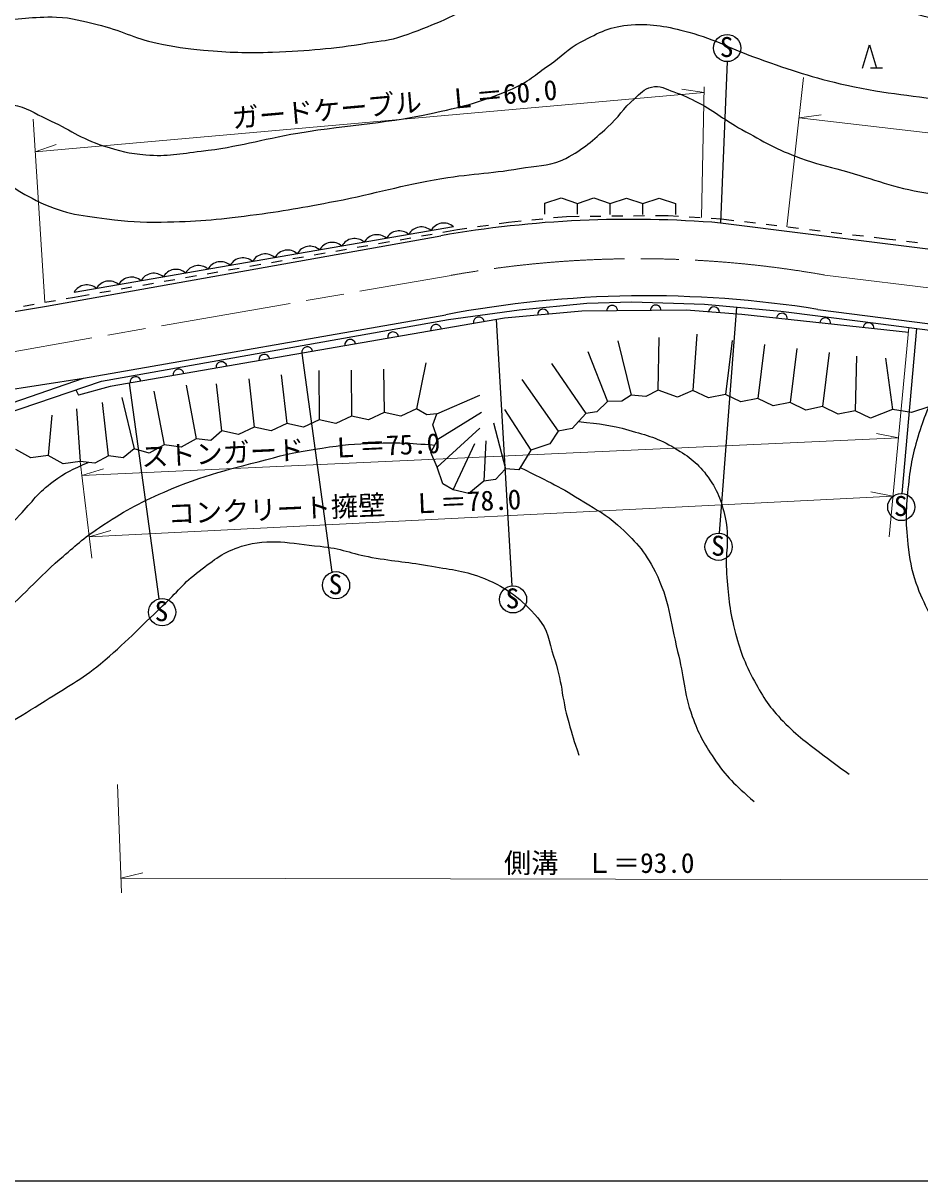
# Model space of a CAD drawing. Units: millimetres, scale not verified. Extents: x 40000 to 680000, y 20000 to 380000.
# Drawn here: x 168667 to 251019, y 205000 to 311320 of the extents above; entities that cross this region are included whole.
import ezdxf
from ezdxf.enums import TextEntityAlignment as Align

# ---------------------------------------------------------------- set-up
doc = ezdxf.new("R2010")
doc.units = ezdxf.units.MM
doc.header["$LTSCALE"] = 1000
doc.linetypes.add('CHAIN', pattern=[18.5, 12, -1.5, 3.5, -1.5])
for name, color, linetype, lineweight in [('M-BGD', 7, 'Continuous', 25), ('M-BMK', 2, 'CHAIN', 13), ('M-STR-HTXT', 7, 'Continuous', 13), ('M-TTL-BAND', 7, 'Continuous', 25)]:
    doc.layers.add(name, color=color, linetype=linetype, lineweight=lineweight)
doc.styles.add('ＭＳ ゴシック', font='')
doc.styles.get('ＭＳ ゴシック').set_extended_font_data('MS Gothic')

msp = doc.modelspace()

# ---------------------------------------------------------------- linework, layer by layer
at = {"layer": 'M-BGD'}
for p, q in [((245739, 307178), (246388, 309341)), ((246388, 309341), (247037, 307178)), ((233333, 307786), (232717, 292967)), ((247578, 307178), (246496, 307178)), ((216588, 293775), (216590, 294775)), ((216590, 294775), (218092, 295271)), ((218092, 295271), (219590, 294767)), ((219588, 293767), (219590, 294767)), ((219590, 294767), (221092, 295263)), ((221092, 295263), (222590, 294760)), ((222588, 293760), (222590, 294760)), ((222590, 294760), (224092, 295256)), ((224092, 295256), (225590, 294752)), ((225588, 293752), (225590, 294752)), ((225590, 294752), (227092, 295248)), ((227092, 295248), (228590, 294745)), ((228590, 294745), (228588, 293745)), ((217389, 293460), (218566, 293576)), ((218566, 293576), (219733, 293587)), ((220733, 293597), (221733, 293606)), ((222733, 293616), (223733, 293625)), ((224733, 293635), (225733, 293644)), ((226733, 293654), (227900, 293665)), ((227900, 293665), (228848, 293603)), ((229846, 293539), (230844, 293474)), ((208181, 292624), (173346, 286597)), ((208570, 292363), (209414, 292487)), ((210404, 292632), (211393, 292777)), ((212382, 292923), (213226, 293047)), ((213226, 293047), (214404, 293164)), ((215399, 293262), (216394, 293361)), ((231842, 293410), (232790, 293348)), ((232790, 293348), (233927, 293211)), ((234920, 293091), (235913, 292972)), ((236905, 292852), (237898, 292732)), ((238891, 292612), (239884, 292493)), ((203284, 291432), (204269, 291605)), ((205253, 291779), (206238, 291952)), ((207223, 292125), (208570, 292363)), ((240877, 292373), (241869, 292253)), ((242862, 292133), (243855, 292013)), ((244848, 291894), (245841, 291774)), ((246833, 291654), (247971, 291517)), ((247971, 291517), (248815, 291412)), ((197375, 290391), (198360, 290564)), ((199344, 290738), (200329, 290911)), ((201314, 291085), (202299, 291258)), ((249807, 291290), (250799, 291167)), ((191466, 289350), (192450, 289524)), ((193435, 289697), (194420, 289871)), ((195405, 290044), (196390, 290217)), ((183587, 287963), (184572, 288136)), ((185557, 288309), (186541, 288483)), ((187526, 288656), (188511, 288830)), ((189496, 289003), (190481, 289177)), ((177678, 286922), (178663, 287095)), ((179648, 287269), (180632, 287442)), ((181617, 287616), (182602, 287789)), ((172631, 286033), (173376, 286164)), ((173376, 286164), (174723, 286401)), ((175708, 286575), (176693, 286748)), ((168692, 285337), (169677, 285511)), ((170661, 285685), (171646, 285859)), ((232619, 264481), (234220, 285243)), ((241657, 285029), (359846, 269983)), ((174197, 278707), (207485, 284543)), ((213570, 259647), (212139, 284113)), ((249399, 268130), (250731, 283266)), ((223278, 282149), (224520, 277169)), ((226985, 277618), (227092, 282447)), ((230534, 282745), (230179, 277585)), ((233774, 282176), (233156, 277214)), ((236751, 281805), (236133, 276843)), ((197061, 260900), (194306, 281017)), ((220531, 281156), (222318, 276588)), ((239728, 281434), (239110, 276472)), ((242705, 281063), (242087, 276101)), ((245210, 280728), (245064, 275731)), ((205658, 280130), (204794, 275896)), ((217188, 280064), (220332, 275463)), ((247878, 280560), (248506, 275827)), ((161389, 276734), (174197, 278707)), ((189389, 278664), (189888, 274221)), ((192369, 279009), (192869, 274556)), ((195810, 279414), (195850, 274891)), ((198789, 279447), (198832, 275226)), ((201768, 279546), (201813, 275561)), ((214474, 278585), (217817, 273841)), ((173517, 277637), (173755, 277140)), ((181155, 258444), (178448, 278264)), ((180680, 277510), (181609, 272597)), ((183628, 278068), (184557, 273155)), ((186907, 273886), (186422, 278202)), ((226985, 277618), (225869, 277022)), ((228765, 276985), (226985, 277618)), ((230179, 277585), (228765, 276985)), ((231606, 276903), (230179, 277585)), ((176491, 271582), (175951, 276468)), ((177732, 276953), (178854, 272239)), ((206658, 275441), (210602, 277164)), ((222318, 276588), (221346, 275621)), ((223651, 276612), (222318, 276588)), ((224520, 277169), (223651, 276612)), ((225869, 277022), (224520, 277169)), ((233156, 277214), (231606, 276903)), ((234583, 276532), (233156, 277214)), ((236133, 276843), (234583, 276532)), ((237559, 276161), (236133, 276843)), ((239110, 276472), (237559, 276161)), ((240536, 275791), (239110, 276472)), ((173568, 275905), (173901, 271071)), ((201813, 275561), (200378, 274897)), ((203359, 275232), (201813, 275561)), ((204794, 275896), (203359, 275232)), ((205733, 275347), (204794, 275896)), ((206658, 275441), (205733, 275347)), ((206306, 274428), (206658, 275441)), ((210767, 275575), (206736, 273098)), ((212888, 275834), (215301, 272098)), ((220332, 275463), (219075, 274106)), ((221346, 275621), (220332, 275463)), ((242087, 276101), (240536, 275791)), ((243513, 275420), (242087, 276101)), ((245064, 275731), (243513, 275420)), ((246490, 275049), (245064, 275731)), ((248506, 275827), (246490, 275049)), ((250251, 275563), (248506, 275827)), ((251835, 276072), (250251, 275563)), ((171286, 275318), (170950, 271611)), ((192869, 274556), (191434, 273892)), ((194416, 274227), (192869, 274556)), ((195850, 274891), (194416, 274227)), ((197397, 274562), (195850, 274891)), ((198832, 275226), (197397, 274562)), ((200378, 274897), (198832, 275226)), ((206736, 273098), (206306, 274428)), ((211856, 274617), (212974, 270395)), ((186907, 273886), (185910, 272988)), ((188453, 273557), (186907, 273886)), ((189888, 274221), (188453, 273557)), ((191434, 273892), (189888, 274221)), ((206704, 270548), (210621, 274119)), ((217817, 273841), (217023, 272672)), ((219075, 274106), (217817, 273841)), ((178854, 272239), (177844, 271415)), ((180228, 271827), (178854, 272239)), ((181609, 272597), (180228, 271827)), ((183176, 272385), (181609, 272597)), ((184557, 273155), (183176, 272385)), ((185910, 272988), (184557, 273155)), ((206110, 271877), (206736, 273098)), ((208151, 268469), (210147, 272710)), ((211164, 272970), (210988, 269263)), ((217023, 272672), (215301, 272098)), ((169385, 271390), (167999, 272152)), ((170950, 271611), (169385, 271390)), ((172336, 270849), (170950, 271611)), ((176491, 271582), (175255, 270904)), ((177844, 271415), (176491, 271582)), ((206704, 270548), (206110, 271877)), ((215301, 272098), (214187, 270283)), ((173901, 271071), (172336, 270849)), ((175255, 270904), (173901, 271071)), ((207222, 269019), (206704, 270548)), ((212974, 270395), (212032, 269410)), ((214187, 270283), (212974, 270395)), ((208151, 268469), (207222, 269019)), ((210988, 269263), (209591, 268114)), ((212032, 269410), (210988, 269263)), ((209591, 268114), (208151, 268469))]:
    msp.add_line(p, q, dxfattribs=at)
for points in [[(232717, 292967), (287839, 286054), (360819, 277087)], [(162690, 283968), (170826, 285314), (207017, 291791)], [(249987, 282917), (234656, 284574), (229557, 284953), (219972, 284881), (212874, 284241), (176647, 277951), (173755, 277140)], [(207718, 284095), (214230, 284978), (220427, 285608), (224571, 285716), (231255, 285518), (238246, 284870), (245776, 283915), (250731, 283266), (264207, 281555), (276332, 259989)], [(124316, 284341), (139498, 270600), (146186, 270964), (159482, 273640), (174197, 278707)], [(140146, 269383), (146997, 269829), (160982, 273397), (175870, 278433), (207718, 284095)]]:
    msp.add_lwpolyline(points, dxfattribs=at)
for centre in [(233326, 309036), (249318, 266882), (232536, 263234), (197400, 259697), (213656, 258400), (181429, 257224)]:
    msp.add_circle(centre, 1250, dxfattribs=at)
for centre, radius, start, end in [((205249, 291273), 1331, 48.45168, 151.17862), ((207298, 291628), 1331, 48.45168, 151.17862), ((224469, 191770), 101532, 85.34028, 99.89764), ((199102, 290210), 1331, 48.45168, 151.17862), ((201151, 290564), 1331, 48.45168, 151.17862), ((203200, 290919), 1331, 48.45168, 151.17862), ((192955, 289146), 1331, 48.45168, 151.17862), ((195004, 289501), 1331, 48.45168, 151.17862), ((197053, 289855), 1331, 48.45168, 151.17862), ((186807, 288083), 1331, 48.45168, 151.17862), ((188856, 288437), 1331, 48.45168, 151.17862), ((190906, 288792), 1331, 48.45168, 151.17862), ((180660, 287019), 1331, 48.45168, 151.17862), ((182709, 287374), 1331, 48.45168, 151.17862), ((184758, 287728), 1331, 48.45168, 151.17862), ((174513, 285956), 1331, 48.45168, 151.17862), ((176562, 286310), 1331, 48.45168, 151.17862), ((178611, 286665), 1331, 48.45168, 151.17862), ((225961, 187099), 99180, 80.8944, 100.73669), ((216423, 284561), 500, 5.14853, 185.14853), ((222765, 284902), 500, 0.43079, 180.43079), ((226764, 284932), 500, 0.43079, 180.43079), ((232106, 284763), 500, 355.75615, 175.75615), ((210525, 283833), 500, 9.85002, 189.85002), ((238345, 284175), 500, 353.82982, 173.82982), ((242322, 283746), 500, 353.82982, 173.82982), ((202642, 282465), 500, 9.85002, 189.85002), ((206583, 283149), 500, 9.85002, 189.85002), ((246298, 283316), 500, 353.82982, 173.82982), ((198701, 281780), 500, 9.85002, 189.85002), ((190819, 280412), 500, 9.85002, 189.85002), ((194760, 281096), 500, 9.85002, 189.85002), ((186878, 279727), 500, 9.85002, 189.85002), ((178996, 278359), 500, 9.85002, 189.85002), ((182937, 279043), 500, 9.85002, 189.85002)]:
    msp.add_arc(centre, radius, start, end, dxfattribs=at)
for points, knots in [([(250078, 325760), (254219, 324605), (255304, 324310), (258672, 323449), (262646, 322434), (264877, 321879), (268887, 321017), (272910, 320153), (275144, 319518), (279224, 318990), (281489, 318697), (282781, 318780), (285061, 318666), (286945, 318572), (288020, 318741), (289885, 318463), (291603, 318207), (292608, 318129), (294223, 317490), (295264, 317078), (295696, 316550), (296615, 315909), (298393, 314668), (299161, 313640), (301033, 312545), (302298, 311805), (303027, 311403), (304398, 310883), (306287, 310165), (307144, 310122), (309464, 309835)], [0, 0, 0, 0, 1, 1, 1, 2, 2, 2, 3, 3, 3, 4, 4, 4, 5, 5, 5, 6, 6, 6, 7, 7, 7, 8, 8, 8, 9, 9, 9, 10, 10, 10, 10]), ([(237899, 323238), (243016, 321919), (244433, 321534), (248560, 320238), (253420, 318712), (255955, 317294), (260838, 315846), (263033, 315196), (264272, 314826), (266532, 314459), (268828, 314086), (270134, 313971), (272459, 313883), (275659, 313761), (277454, 313941), (280656, 313937), (282543, 313934), (283614, 314120), (285485, 313883), (287329, 313649), (288382, 313518), (290151, 312946), (291484, 312515), (292270, 312262), (293412, 311450), (294610, 310599), (295102, 309838), (295808, 308550), (296352, 307558), (296517, 306924), (296799, 305829), (296981, 305123), (297039, 304860), (297173, 304001)], [0, 0, 0, 0, 1, 1, 1, 2, 2, 2, 3, 3, 3, 4, 4, 4, 5, 5, 5, 6, 6, 6, 7, 7, 7, 8, 8, 8, 9, 9, 9, 10, 10, 10, 11, 11, 11, 11]), ([(153906, 323064), (154963, 319984), (155185, 319012), (156412, 316596), (156763, 315906), (156875, 315461), (157349, 314849), (157970, 314046), (158351, 313594), (159169, 312993), (160215, 312225), (160942, 311957), (162196, 311624), (163631, 311243), (164512, 311537), (165997, 311570), (168245, 311619), (169498, 311957), (171744, 311876), (173224, 311823), (174031, 311528), (175474, 311192), (177663, 310681), (178768, 309941), (180969, 309480), (182612, 309136), (183548, 308997), (185221, 308849), (187696, 308631), (189097, 308571), (191580, 308669), (194992, 308805), (196912, 308951), (200282, 309498), (201557, 309705), (202306, 309719), (203525, 310147), (206263, 311107), (207785, 311744), (210300, 313191), (212627, 314531), (213775, 315534), (215957, 317101), (217528, 318230), (218264, 319066), (219902, 320096), (220790, 320654), (221281, 321044), (222294, 321312), (223794, 321709), (224745, 321657), (226267, 321353), (228248, 320957), (229255, 320332), (231090, 319488), (232823, 318692), (233653, 317972), (235347, 317096), (237341, 316065), (238427, 315394), (240536, 314624), (242552, 313887), (243759, 313709), (245846, 313205), (247799, 312733), (248924, 312603), (250873, 312110), (253171, 311529), (254433, 311107), (256710, 310448), (259612, 309608), (261186, 308945), (264128, 308259), (265850, 307858), (266822, 307584), (268587, 307489), (269981, 307414), (270776, 307473), (272154, 307692), (274882, 308126), (276328, 308782), (279046, 309273), (280804, 309591), (281799, 309881), (283586, 309840), (284882, 309811), (285642, 309772), (286869, 309354), (288247, 308885), (288928, 308349), (290072, 307449), (291305, 306478), (292092, 305895), (292788, 304489), (293193, 303671), (293344, 303271), (293548, 302280)], [0, 0, 0, 0, 1, 1, 1, 2, 2, 2, 3, 3, 3, 4, 4, 4, 5, 5, 5, 6, 6, 6, 7, 7, 7, 8, 8, 8, 9, 9, 9, 10, 10, 10, 11, 11, 11, 12, 12, 12, 13, 13, 13, 14, 14, 14, 15, 15, 15, 16, 16, 16, 17, 17, 17, 18, 18, 18, 19, 19, 19, 20, 20, 20, 21, 21, 21, 22, 22, 22, 23, 23, 23, 24, 24, 24, 25, 25, 25, 26, 26, 26, 27, 27, 27, 28, 28, 28, 29, 29, 29, 30, 30, 30, 31, 31, 31, 32, 32, 32, 32]), ([(159717, 302196), (161557, 302985), (162222, 303304), (163932, 303600), (165377, 303850), (166229, 304032), (167679, 303816), (169012, 303617), (169634, 303042), (170868, 302501), (172908, 301607), (173897, 300726), (176023, 300064), (177520, 299597), (178385, 299345), (179949, 299222), (181924, 299066), (183042, 299336), (185011, 299564), (188517, 299970), (190414, 300632), (193893, 301222), (199023, 302091), (201993, 302052), (207063, 303222), (209675, 303824), (211147, 304229), (213603, 305302), (215039, 305930), (215687, 306581), (216981, 307464), (218148, 308260), (218647, 308947), (219900, 309599), (221591, 310480), (222619, 311050), (224521, 311167), (226593, 311294), (227784, 311017), (229791, 310491), (232380, 309812), (233666, 308931), (236196, 308059), (239322, 306981), (241073, 306330), (244303, 305627), (248146, 304790), (250369, 304702), (254248, 304059), (255819, 303799), (256680, 303530), (258262, 303343), (261345, 302978), (263083, 302872), (266180, 302640), (268184, 302491), (269328, 302618), (271314, 302316), (272899, 302075), (273795, 301910), (275314, 301397), (277045, 300813), (278020, 300384), (279503, 299316), (280653, 298489), (281085, 298083), (282201, 296894)], [0, 0, 0, 0, 1, 1, 1, 2, 2, 2, 3, 3, 3, 4, 4, 4, 5, 5, 5, 6, 6, 6, 7, 7, 7, 8, 8, 8, 9, 9, 9, 10, 10, 10, 11, 11, 11, 12, 12, 12, 13, 13, 13, 14, 14, 14, 15, 15, 15, 16, 16, 16, 17, 17, 17, 18, 18, 18, 19, 19, 19, 20, 20, 20, 21, 21, 21, 22, 22, 22, 22]), ([(167147, 296711), (168291, 295856), (168761, 295611), (169873, 295044), (172205, 293856), (173759, 293681), (176355, 293350), (178295, 293103), (179397, 293021), (181352, 293050), (184556, 293098), (186354, 293261), (189531, 293675), (192601, 294074), (194310, 294390), (197350, 294972), (201184, 295706), (203274, 296410), (207124, 297053), (210106, 297550), (211824, 297520), (214799, 298053), (216263, 298315), (217196, 298207), (218508, 298904), (220157, 299779), (220935, 300531), (222339, 301762), (223396, 302688), (223735, 303471), (224808, 304378), (225374, 304857), (225653, 305276), (226373, 305451), (227165, 305643), (227643, 305280), (228413, 305014), (229336, 304694), (229841, 304468), (230701, 304005), (232304, 303142), (233073, 302437), (234665, 301554), (236712, 300419), (237850, 299722), (240052, 298924), (241540, 298384), (242417, 298212), (243943, 297789), (246921, 296964), (248532, 296231), (251582, 295735), (253111, 295487), (253987, 295495), (255528, 295339), (257506, 295138), (258605, 294923), (260590, 294816), (262158, 294732), (263043, 294862), (264608, 294744), (266663, 294589), (267875, 294594), (269815, 293897), (271056, 293452), (271561, 293226), (272872, 292465)], [0, 0, 0, 0, 1, 1, 1, 2, 2, 2, 3, 3, 3, 4, 4, 4, 5, 5, 5, 6, 6, 6, 7, 7, 7, 8, 8, 8, 9, 9, 9, 10, 10, 10, 11, 11, 11, 12, 12, 12, 13, 13, 13, 14, 14, 14, 15, 15, 15, 16, 16, 16, 17, 17, 17, 18, 18, 18, 19, 19, 19, 20, 20, 20, 21, 21, 21, 22, 22, 22, 22]), ([(119535, 282649), (120559, 282062), (120897, 281799), (121691, 281150), (123233, 279891), (123825, 278871), (124934, 277218), (125536, 276322), (125702, 275705), (125988, 274664), (126545, 272641), (126490, 271429), (126799, 269354), (127451, 264971), (127619, 262484), (128420, 258125), (128701, 256598), (128688, 255688), (129231, 254234), (129876, 252509), (130082, 251394), (131258, 249977), (132280, 248746), (132955, 247965), (134460, 247424), (136164, 246810), (137293, 246775), (139081, 247059), (140581, 247297), (141423, 247624), (142730, 248396), (144290, 249319), (144987, 250107), (146338, 251315), (147481, 252338), (147946, 253102), (149135, 254072), (150177, 254921), (150874, 255251), (152053, 255896), (154759, 257375), (156486, 257771), (159269, 259098), (161039, 259942), (162242, 260096), (163769, 261328), (165790, 262960), (166536, 264290), (168349, 266152), (169536, 267371), (170046, 268243), (171430, 269232), (172594, 270064), (173143, 270332), (174648, 270979)], [0, 0, 0, 0, 1, 1, 1, 2, 2, 2, 3, 3, 3, 4, 4, 4, 5, 5, 5, 6, 6, 6, 7, 7, 7, 8, 8, 8, 9, 9, 9, 10, 10, 10, 11, 11, 11, 12, 12, 12, 13, 13, 13, 14, 14, 14, 15, 15, 15, 16, 16, 16, 17, 17, 17, 18, 18, 18, 18]), ([(109496, 281723), (111778, 277756), (112358, 276719), (114273, 273560), (115507, 271523), (116129, 270336), (117475, 268371), (118616, 266706), (119554, 265993), (120678, 264317), (121633, 262893), (122175, 262069), (122786, 260466), (123744, 257951), (123646, 256353), (124083, 253697), (124432, 251569), (124348, 250330), (124812, 248224), (125197, 246484), (125315, 245416), (126231, 243887), (127129, 242388), (127837, 241519), (129393, 240725), (131009, 239900), (132160, 239932), (133974, 239955), (135757, 239977), (136787, 240147), (138473, 240725), (140451, 241402), (141400, 242176), (143176, 243279), (145102, 244476), (145943, 245502), (147878, 246684), (150090, 248035), (151457, 248567), (153756, 249765), (156538, 251214), (158146, 251933), (160890, 253453), (162796, 254509), (164001, 254906), (165714, 256251), (168376, 258340), (169530, 259902), (172079, 262128), (173436, 263314), (174189, 264003), (175686, 265006), (177876, 266474), (179189, 267195), (181605, 268249), (185377, 269897), (187679, 270357), (191658, 271411), (193375, 271866), (194362, 272033), (196117, 272303), (198003, 272594), (199075, 272680), (200981, 272749), (203125, 272827), (203898, 272759), (206469, 272578)], [0, 0, 0, 0, 1, 1, 1, 2, 2, 2, 3, 3, 3, 4, 4, 4, 5, 5, 5, 6, 6, 6, 7, 7, 7, 8, 8, 8, 9, 9, 9, 10, 10, 10, 11, 11, 11, 12, 12, 12, 13, 13, 13, 14, 14, 14, 15, 15, 15, 16, 16, 16, 17, 17, 17, 18, 18, 18, 19, 19, 19, 20, 20, 20, 21, 21, 21, 22, 22, 22, 22]), ([(251835, 276072), (251364, 274956), (251247, 274599), (250939, 273632), (250370, 271845), (250172, 270794), (249966, 268930), (249732, 266805), (249676, 265580), (249926, 263457), (250090, 262060), (250199, 261261), (250656, 259930), (251397, 257773), (252209, 256725), (253088, 254620), (253953, 252549), (254340, 251349), (255074, 249229), (255765, 247232), (255979, 246053), (256736, 244080), (257566, 241917), (257952, 241178), (259209, 238689)], [0, 0, 0, 0, 1, 1, 1, 2, 2, 2, 3, 3, 3, 4, 4, 4, 5, 5, 5, 6, 6, 6, 7, 7, 7, 8, 8, 8, 8]), ([(219656, 274733), (221798, 274507), (222518, 274437), (224285, 273943), (225998, 273464), (227007, 273214), (228529, 272293), (229882, 271475), (230653, 270908), (231568, 269619), (232546, 268240), (232867, 267265), (233189, 265606), (233548, 263756), (233125, 262661), (233270, 260782), (233427, 258757), (233492, 257600), (234000, 255633), (234496, 253712), (234879, 252636), (235824, 250891), (236667, 249333), (237227, 248473), (238459, 247202), (239797, 245822), (240704, 245210), (242229, 244040), (243118, 243357), (243419, 243129), (244540, 242337)], [0, 0, 0, 0, 1, 1, 1, 2, 2, 2, 3, 3, 3, 4, 4, 4, 5, 5, 5, 6, 6, 6, 7, 7, 7, 8, 8, 8, 9, 9, 9, 10, 10, 10, 10]), ([(214326, 270511), (217130, 269111), (217975, 268746), (220161, 267355), (221396, 266570), (222176, 266232), (223260, 265247), (224853, 263800), (225741, 262872), (226710, 260951), (228051, 258292), (228048, 256500), (228777, 253613), (229362, 251301), (229300, 249896), (230115, 247654), (230693, 246064), (231163, 245212), (232101, 243803), (233276, 242041), (233984, 241467), (235790, 239831)], [0, 0, 0, 0, 1, 1, 1, 2, 2, 2, 3, 3, 3, 4, 4, 4, 5, 5, 5, 6, 6, 6, 7, 7, 7, 7]), ([(163758, 245032), (167110, 246903), (168045, 247400), (170690, 249086), (172701, 250367), (173915, 250977), (175757, 252491), (178112, 254425), (179254, 255713), (181473, 257801), (182794, 259044), (183386, 259915), (184838, 261003), (186246, 262059), (187047, 262758), (188729, 263274), (191424, 264099), (193137, 263517), (195945, 263274), (197832, 263110), (198822, 262587), (200688, 262260), (202832, 261885), (204061, 261847), (206201, 261449), (208104, 261096), (209240, 261065), (211024, 260314), (213216, 259391), (214363, 258496), (215929, 256707), (216912, 255585), (216901, 254589), (217389, 253180), (218186, 250879), (218095, 249440), (218767, 247099), (219106, 245920), (219220, 245515), (219699, 244100)], [0, 0, 0, 0, 1, 1, 1, 2, 2, 2, 3, 3, 3, 4, 4, 4, 5, 5, 5, 6, 6, 6, 7, 7, 7, 8, 8, 8, 9, 9, 9, 10, 10, 10, 11, 11, 11, 12, 12, 12, 13, 13, 13, 13])]:
    msp.add_open_spline(points, degree=3, knots=knots, dxfattribs=at)
at = {"layer": 'M-BMK'}
for p, q in [((163148, 280344), (207965, 288160)), ((242306, 288184), (260995, 285871))]:
    msp.add_line(p, q, dxfattribs=at)
msp.add_arc((225202, 191655), 98033, 79.95187, 100.12703, dxfattribs=at)
at = {"layer": 'M-STR-HTXT'}
for p, q in [((238791, 292624), (240340, 306317)), ((231208, 304944), (229171, 305266)), ((230960, 293467), (231219, 305466)), ((169764, 299510), (231208, 304944)), ((170653, 285683), (169572, 302497)), ((239923, 302636), (241968, 302899)), ((239923, 302636), (360888, 288379)), ((169764, 299510), (171713, 300184)), ((248195, 264135), (250013, 283360)), ((249056, 273238), (247035, 273646)), ((174057, 269785), (249056, 273238)), ((174976, 262189), (173901, 271071)), ((174057, 269785), (176032, 270376)), ((248548, 267867), (246526, 268266)), ((174740, 264134), (248548, 267867)), ((174740, 264134), (176713, 264734)), ((177703, 231448), (177338, 241390)), ((177653, 232797), (179654, 233293)), ((177653, 232797), (265151, 232628))]:
    msp.add_line(p, q, dxfattribs=at)
at = {"layer": 'M-TTL-BAND'}
msp.add_line((40000, 205000), (579000, 205000), dxfattribs=at)

# ---------------------------------------------------------------- texts
at = {"layer": 'M-BGD', "style": 'ＭＳ ゴシック'}
for p in [(232648, 307662), (248639, 265509), (231857, 261861), (196722, 258324), (212977, 257027), (180750, 255851)]:
    msp.add_text('S', height=1833, dxfattribs=at).set_placement(p, align=Align.BOTTOM_LEFT)
at = {"layer": 'M-STR-HTXT', "style": 'ＭＳ ゴシック'}
for s, rotation, p in [('ガードケーブル\u3000Ｌ＝60.0', 5.054, (187967, 301120)), ('ストンガード\u3000Ｌ＝75.0', 2.637, (179572, 270038)), ('コンクリート擁壁\u3000Ｌ＝78.0', 2.362, (182006, 264803))]:
    msp.add_text(s, height=1833, rotation=rotation, dxfattribs=at).set_placement(p, align=Align.BOTTOM_LEFT)
msp.add_text('側溝\u3000Ｌ＝93.0', height=1833, dxfattribs=at).set_placement((212828, 232729), align=Align.BOTTOM_LEFT)

doc.saveas('drawing.dxf')
